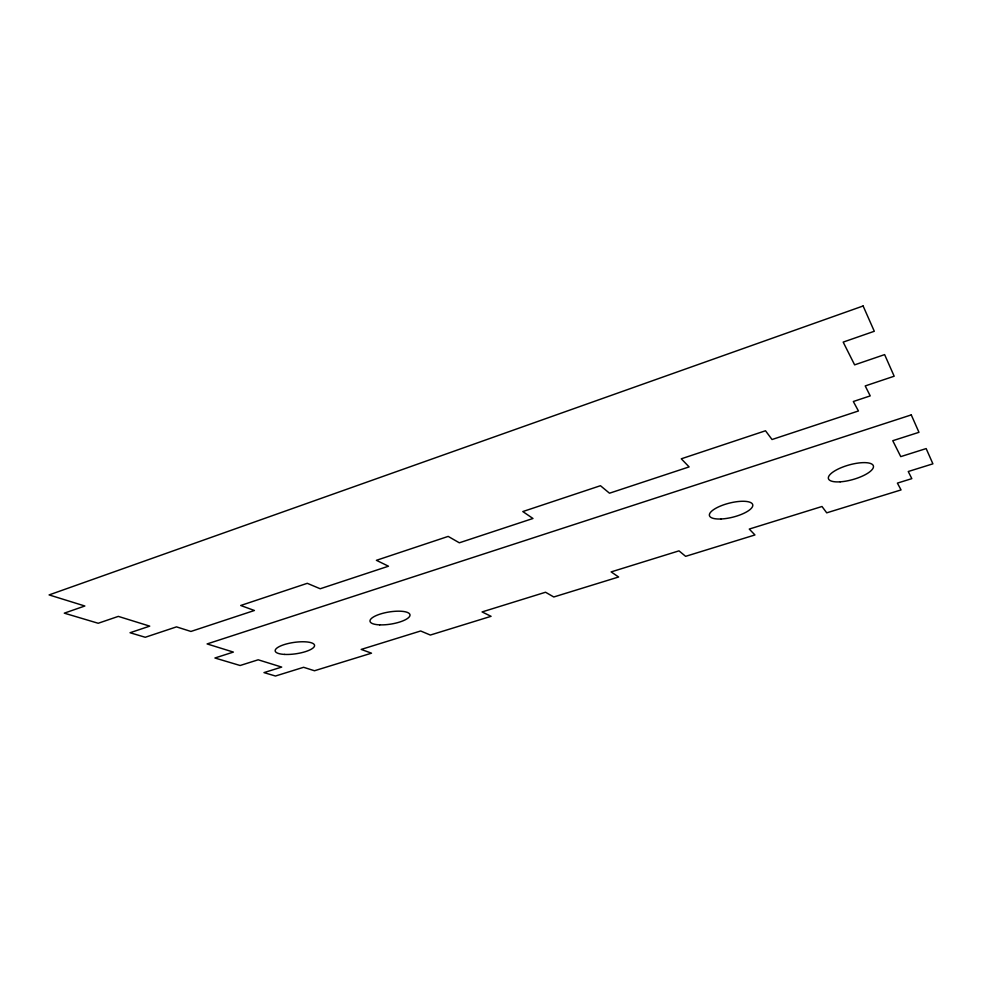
<?xml version="1.0" encoding="UTF-8"?>
<svg xmlns="http://www.w3.org/2000/svg" width="982" height="982" viewBox="0 0 982 982"><rect width="100%" height="100%" fill="white"/><g stroke="black" fill="none" stroke-linecap="round" stroke-linejoin="round"><path stroke-width="1.47" d="M863.117 305.979L49.1 594.92L84.845 606.004L64.284 613.161L98.2 623.263L118.319 616.389L149.73 626.135L130.054 632.739L145.262 637.269L176.502 626.872L190.925 631.451L254.399 610.485L240.7 605.489L307.28 583.32L320.206 588.758L388.467 566.209L376.401 560.317L448.185 536.405L459.33 542.801L532.956 518.484L522.817 511.561L600.456 485.709L609.491 493.21L689.119 466.904L681.275 458.803L765.506 430.767L772.036 439.519L858.44 410.979L853.333 401.515L870.224 395.893L865.216 385.938L894.172 376.216L884.622 354.612L854.622 364.862L843.182 342.104L874.299 331.278L863.117 305.979M911.271 414.907L207.104 643.934L233.372 652.085L214.923 658.001L240.124 665.501L258.192 659.794L281.699 667.085L263.986 672.609L275.463 676.021L303.598 667.294L314.486 670.755L371.503 653.177L361.204 649.421L420.664 630.984L430.337 635.047L491.061 616.315L482.076 611.933L545.538 592.244L553.787 596.982L618.611 576.999L611.148 571.905L679.004 550.853L685.62 556.34L754.949 534.957L749.254 529.065L821.995 506.503L826.721 512.837L901.059 489.92L897.388 483.119L911.824 478.639L908.252 471.52L932.9 463.835L926.161 448.578L900.752 456.618L892.761 440.709L918.968 432.313L911.271 414.907M379.739 624.859A20.254 6.125 -9.2 0 0 410.01 615.162A20.254 6.125 -9.2 0 0 380.23 614.057A20.254 6.125 -9.2 0 0 379.739 624.859M720.948 518.987A22.304 7.23 -14.1 0 0 752.789 505.043A22.304 7.23 -14.1 0 0 719.548 506.43A22.304 7.23 -14.1 0 0 720.948 518.987M840.15 481.831A23.372 7.537 -15.8 0 0 873.477 466.376A23.372 7.537 -15.8 0 0 839.082 468.598A23.372 7.537 -15.8 0 0 840.15 481.831M284.62 654.417A19.91 5.769 -8.1 0 0 314.571 645.677A19.91 5.769 -8.1 0 0 285.357 644.253A19.91 5.769 -8.1 0 0 284.62 654.417"/></g></svg>
